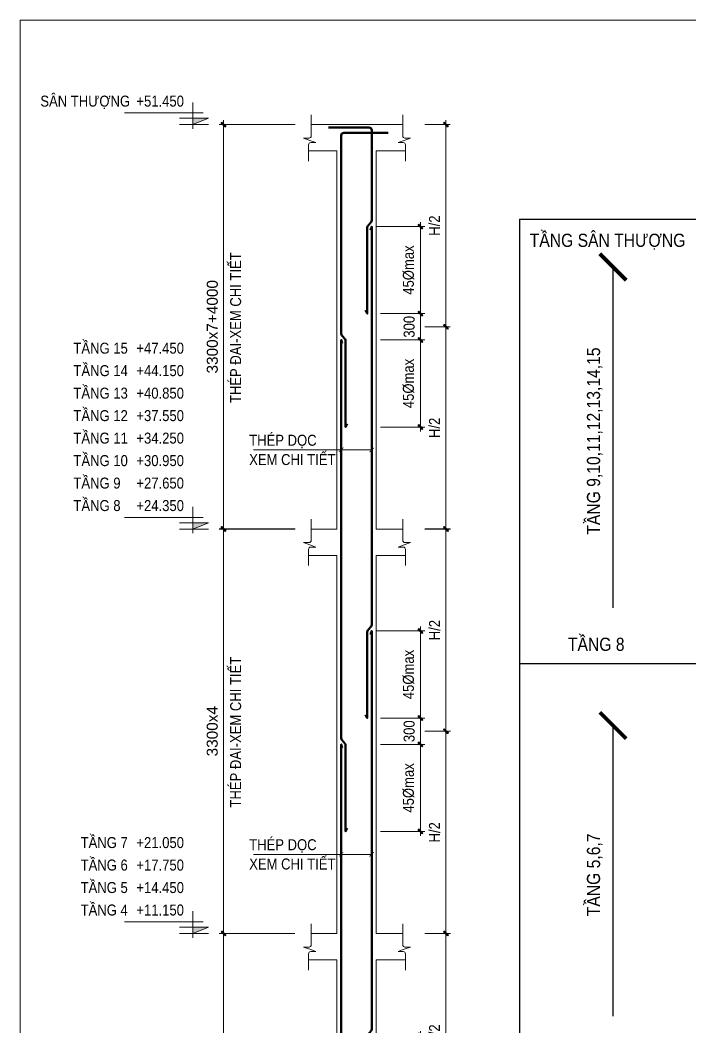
# Model space of a CAD drawing. Header units: millimetres. Extents: x -146909 to 4830753, y -683702 to -336947.
# Drawn here: x 4704989 to 4708797, y -440487 to -434762 of the extents above; entities that cross this region are included whole.
import ezdxf
from ezdxf.enums import TextEntityAlignment as Align
from ezdxf.xclip import XClip

# ---------------------------------------------------------------- set-up
doc = ezdxf.new("R2010")
doc.units = ezdxf.units.MM
doc.header["$MEASUREMENT"] = 0
doc.header["$XCLIPFRAME"] = 0
doc.layers.get('0').update_dxf_attribs({"lineweight": 9})
doc.layers.get('Defpoints').update_dxf_attribs({"color": 10, "lineweight": 0})
for name, color, linetype, lineweight in [('Ap0314_Kh', 253, 'Continuous', 15), ('Ap0315_FL', 145, 'Continuous', 13), ('chunho.q', 1, 'Continuous', 13), ('CTHEP', 4, 'Continuous', 50), ('DBAO', 2, 'Continuous', 13), ('HATCH', 8, 'Continuous', 9), ('KTH', 154, 'Continuous', 9), ('STICK', 1, 'Continuous', 9)]:
    doc.layers.add(name, color=color, linetype=linetype, lineweight=lineweight)
doc.layers.add('DM', color=1, linetype='Continuous')
doc.layers.add('TBL', color=1, linetype='Continuous')
doc.styles.add('Ap_vn_vni.shx', font='vn_vni.shx', dxfattribs={"width": 0.8})
doc.styles.add('arial', font='arial.ttf', dxfattribs={"width": 0.85})
doc.dimstyles.new('Ap_Model', dxfattribs={"dimscale": 100, "dimtxt": 2.5, "dimasz": 1, "dimexe": 1, "dimexo": 1, "dimgap": 1, "dimtad": 1, "dimdec": 0, "dimzin": 3, "dimdsep": 46, "dimtxsty": 'Ap_vn_vni.shx', "dimblk": 'ARCHTICK', "dimcen": 1, "dimdle": 1, "dimclrd": 256, "dimclre": 256, "dimclrt": 7, "dimazin": 2, "dimtfac": 100, "dimtdec": 0, "dimtix": 1, "dimtmove": 2, "dimatfit": 2, "dimldrblk": 'OPEN30', "dimfxl": 1, "dimtolj": 1, "dimtzin": 0, "dimlwd": -1, "dimlwe": -1, "dimarcsym": 0})
doc.dimstyles.new('TTP-50', dxfattribs={"dimscale": 50, "dimtxt": 2.5, "dimasz": 1, "dimexe": 1, "dimexo": 1, "dimgap": 0.09, "dimtad": 0, "dimdec": 4, "dimzin": 9, "dimdsep": 46, "dimtxsty": 'arial', "dimblk": 'Stick', "dimcen": 0.09, "dimdle": 1.5, "dimclrd": 256, "dimclre": 256, "dimclrt": 1, "dimadec": 0, "dimazin": 0, "dimtfac": 1, "dimtdec": 4, "dimtmove": 0, "dimatfit": 3, "dimldrblk": 'ARCHTICK', "dimfxl": 1, "dimtvp": 1, "dimtolj": 1, "dimtzin": 0, "dimarcsym": 0})

# ---------------------------------------------------------------- blocks, each defined once
blk = doc.blocks.new('Stick')
at = {"layer": 'STICK'}
h = blk.add_hatch(color=256, dxfattribs=at)
edge = h.paths.add_edge_path()
edge.add_line((0.3, 0.5), (-0.5, -0.3))
edge.add_arc((-0.4, -0.4), 0.141, 135, 315)
edge.add_line((-0.3, -0.5), (0.5, 0.3))
edge.add_arc((0.4, 0.4), 0.141, 315, 495)
blk.add_line((1, 0), (-1, 0), dxfattribs=at)
blk.add_lwpolyline([(0.3, 0.5), (-0.5, -0.3, 1), (-0.3, -0.5), (0.5, 0.3, 1), (0.3, 0.5, 1)], format="xyb", dxfattribs=at)
blk = doc.blocks.new('*D133')
at = {"layer": 'Defpoints', "color": 0, "transparency": 16777216}
for p in [(-425, 4600), (-425, 0), (-1287, 0)]:
    blk.add_point(p, dxfattribs=at)
at = {"layer": 'KTH', "lineweight": -2, "transparency": 16777216}
for p, q in [((-475, 4600), (-1337, 4600)), ((-1287, 4550), (-1287, 50)), ((-475, 0), (-1337, 0))]:
    blk.add_line(p, q, dxfattribs=at)
at = {"layer": 'KTH', "lineweight": -2, "transparency": 16777216, "xscale": 50, "yscale": 50, "zscale": 50}
for p, rotation in [((-1287, 4600), 90), ((-1287, 0), 270)]:
    blk.add_blockref('Stick', p, dxfattribs=dict(at, rotation=rotation))
at = {"layer": 'KTH', "color": 1, "transparency": 16777216, "insert": (-1415, 2300), "char_height": 125, "attachment_point": 5, "rotation": 90, "style": 'arial'}
blk.add_mtext('\\A1;{\\W1;3300x4}', dxfattribs=at)
blk = doc.blocks.new('_ArchTick')
at = {"color": 0, "linetype": 'ByBlock', "const_width": 0.15}
blk.add_lwpolyline([(-0.5, -0.5), (0.5, 0.5)], dxfattribs=at)
blk = doc.blocks.new('*D134')
at = {"layer": 'Defpoints', "color": 0, "transparency": 16777216}
for p in [(952, 2300), (1242, 2300), (952, 0)]:
    blk.add_point(p, dxfattribs=at)
at = {"layer": 'KTH', "lineweight": -2, "transparency": 16777216}
for p, q in [((1002, 2300), (1292, 2300)), ((1242, 50), (1242, 2250)), ((1002, 0), (1292, 0))]:
    blk.add_line(p, q, dxfattribs=at)
at = {"layer": 'KTH', "lineweight": -2, "transparency": 16777216, "xscale": 50, "yscale": 50, "zscale": 50}
for p, rotation in [((1242, 2300), 90), ((1242, 0), 270)]:
    blk.add_blockref('Stick', p, dxfattribs=dict(at, rotation=rotation))
at = {"layer": 'KTH', "color": 1, "transparency": 16777216, "insert": (1113, 1150), "char_height": 125, "attachment_point": 5, "rotation": 90, "style": 'arial'}
blk.add_mtext('\\A1;H/2', dxfattribs=at)
blk = doc.blocks.new('*D135')
at = {"layer": 'Defpoints', "color": 0, "transparency": 16777216}
for p in [(952, 4600), (1242, 4600), (952, 2300)]:
    blk.add_point(p, dxfattribs=at)
at = {"layer": 'KTH', "lineweight": -2, "transparency": 16777216}
for p, q in [((1002, 4600), (1292, 4600)), ((1242, 2350), (1242, 4550)), ((1002, 2300), (1292, 2300))]:
    blk.add_line(p, q, dxfattribs=at)
at = {"layer": 'KTH', "lineweight": -2, "transparency": 16777216, "xscale": 50, "yscale": 50, "zscale": 50}
for p, rotation in [((1242, 4600), 90), ((1242, 2300), 270)]:
    blk.add_blockref('Stick', p, dxfattribs=dict(at, rotation=rotation))
at = {"layer": 'KTH', "color": 1, "transparency": 16777216, "insert": (1113, 3450), "char_height": 125, "attachment_point": 5, "rotation": 90, "style": 'arial'}
blk.add_mtext('\\A1;H/2', dxfattribs=at)
blk = doc.blocks.new('*D136')
at = {"layer": 'Defpoints', "color": 0, "transparency": 16777216}
for p in [(448, 2150), (448, 1160), (952, 1160)]:
    blk.add_point(p, dxfattribs=at)
at = {"layer": 'KTH', "lineweight": -2, "transparency": 16777216}
for p, q in [((498, 2150), (1002, 2150)), ((952, 2100), (952, 1210)), ((498, 1160), (1002, 1160))]:
    blk.add_line(p, q, dxfattribs=at)
at = {"layer": 'KTH', "lineweight": -2, "transparency": 16777216, "xscale": 50, "yscale": 50, "zscale": 50}
for p, rotation in [((952, 2150), 90), ((952, 1160), 270)]:
    blk.add_blockref('Stick', p, dxfattribs=dict(at, rotation=rotation))
at = {"layer": 'KTH', "color": 1, "transparency": 16777216, "insert": (817, 1655), "char_height": 125, "attachment_point": 5, "rotation": 90, "style": 'arial'}
blk.add_mtext('\\A1;45%%Cmax', dxfattribs=at)
blk = doc.blocks.new('*D137')
at = {"layer": 'Defpoints', "color": 0, "transparency": 16777216}
for p in [(397, 3440), (952, 3440), (448, 2450)]:
    blk.add_point(p, dxfattribs=at)
at = {"layer": 'KTH', "lineweight": -2, "transparency": 16777216}
for p, q in [((447, 3440), (1002, 3440)), ((952, 2500), (952, 3390)), ((498, 2450), (1002, 2450))]:
    blk.add_line(p, q, dxfattribs=at)
at = {"layer": 'KTH', "lineweight": -2, "transparency": 16777216, "xscale": 50, "yscale": 50, "zscale": 50}
for p, rotation in [((952, 3440), 90), ((952, 2450), 270)]:
    blk.add_blockref('Stick', p, dxfattribs=dict(at, rotation=rotation))
at = {"layer": 'KTH', "color": 1, "transparency": 16777216, "insert": (817, 2945), "char_height": 125, "attachment_point": 5, "rotation": 90, "style": 'arial'}
blk.add_mtext('\\A1;45%%Cmax', dxfattribs=at)
blk = doc.blocks.new('*D138')
at = {"layer": 'Defpoints', "color": 0, "transparency": 16777216}
for p in [(448, 2450), (448, 2150), (952, 2150)]:
    blk.add_point(p, dxfattribs=at)
at = {"layer": 'KTH', "lineweight": -2, "transparency": 16777216}
for p, q in [((498, 2450), (1002, 2450)), ((952, 2400), (952, 2200)), ((498, 2150), (1002, 2150))]:
    blk.add_line(p, q, dxfattribs=at)
at = {"layer": 'KTH', "lineweight": -2, "transparency": 16777216, "xscale": 50, "yscale": 50, "zscale": 50}
for p, rotation in [((952, 2450), 90), ((952, 2150), 270)]:
    blk.add_blockref('Stick', p, dxfattribs=dict(at, rotation=rotation))
at = {"layer": 'KTH', "color": 1, "transparency": 16777216, "insert": (824, 2300), "char_height": 125, "attachment_point": 5, "rotation": 90, "style": 'arial'}
blk.add_mtext('\\A1;300', dxfattribs=at)
blk = doc.blocks.new('SZDFDG')
at = {"layer": 'DBAO'}
for p, q in [((0, -48), (0, 252)), ((120, 132), (-775, 132)), ((180, 72), (-150, 72)), ((180, 0), (-150, 0)), ((0, 0), (180, 72))]:
    blk.add_line(p, q, dxfattribs=at)
at = {"layer": 'HATCH'}
blk.add_solid([(0, 0), (180, 72), (0, 72)], dxfattribs=at)
blk = doc.blocks.new('*D139')
at = {"layer": 'Defpoints', "color": 0, "transparency": 16777216}
for p in [(-425, 4600), (-425, 0), (-1287, 0)]:
    blk.add_point(p, dxfattribs=at)
at = {"layer": 'KTH', "lineweight": -2, "transparency": 16777216}
for p, q in [((-475, 4600), (-1337, 4600)), ((-1287, 4550), (-1287, 50)), ((-475, 0), (-1337, 0))]:
    blk.add_line(p, q, dxfattribs=at)
at = {"layer": 'KTH', "lineweight": -2, "transparency": 16777216, "xscale": 50, "yscale": 50, "zscale": 50}
for p, rotation in [((-1287, 4600), 90), ((-1287, 0), 270)]:
    blk.add_blockref('Stick', p, dxfattribs=dict(at, rotation=rotation))
at = {"layer": 'KTH', "color": 1, "transparency": 16777216, "insert": (-1415, 2300), "char_height": 125, "attachment_point": 5, "rotation": 90, "style": 'arial'}
blk.add_mtext('\\A1;{\\W1;3400+3300x2}', dxfattribs=at)
blk = doc.blocks.new('*D140')
at = {"layer": 'Defpoints', "color": 0, "transparency": 16777216}
for p in [(952, 2300), (1242, 2300), (952, 0)]:
    blk.add_point(p, dxfattribs=at)
at = {"layer": 'KTH', "lineweight": -2, "transparency": 16777216}
for p, q in [((1002, 2300), (1292, 2300)), ((1242, 50), (1242, 2250)), ((1002, 0), (1292, 0))]:
    blk.add_line(p, q, dxfattribs=at)
at = {"layer": 'KTH', "lineweight": -2, "transparency": 16777216, "xscale": 50, "yscale": 50, "zscale": 50}
for p, rotation in [((1242, 2300), 90), ((1242, 0), 270)]:
    blk.add_blockref('Stick', p, dxfattribs=dict(at, rotation=rotation))
at = {"layer": 'KTH', "color": 1, "transparency": 16777216, "insert": (1113, 1150), "char_height": 125, "attachment_point": 5, "rotation": 90, "style": 'arial'}
blk.add_mtext('\\A1;H/2', dxfattribs=at)
blk = doc.blocks.new('*D141')
at = {"layer": 'Defpoints', "color": 0, "transparency": 16777216}
for p in [(952, 4600), (1242, 4600), (952, 2300)]:
    blk.add_point(p, dxfattribs=at)
at = {"layer": 'KTH', "lineweight": -2, "transparency": 16777216}
for p, q in [((1002, 4600), (1292, 4600)), ((1242, 2350), (1242, 4550)), ((1002, 2300), (1292, 2300))]:
    blk.add_line(p, q, dxfattribs=at)
at = {"layer": 'KTH', "lineweight": -2, "transparency": 16777216, "xscale": 50, "yscale": 50, "zscale": 50}
for p, rotation in [((1242, 4600), 90), ((1242, 2300), 270)]:
    blk.add_blockref('Stick', p, dxfattribs=dict(at, rotation=rotation))
at = {"layer": 'KTH', "color": 1, "transparency": 16777216, "insert": (1113, 3450), "char_height": 125, "attachment_point": 5, "rotation": 90, "style": 'arial'}
blk.add_mtext('\\A1;H/2', dxfattribs=at)
blk = doc.blocks.new('*D142')
at = {"layer": 'Defpoints', "color": 0, "transparency": 16777216}
for p in [(448, 2150), (448, 1160), (952, 1160)]:
    blk.add_point(p, dxfattribs=at)
at = {"layer": 'KTH', "lineweight": -2, "transparency": 16777216}
for p, q in [((498, 2150), (1002, 2150)), ((952, 2100), (952, 1210)), ((498, 1160), (1002, 1160))]:
    blk.add_line(p, q, dxfattribs=at)
at = {"layer": 'KTH', "lineweight": -2, "transparency": 16777216, "xscale": 50, "yscale": 50, "zscale": 50}
for p, rotation in [((952, 2150), 90), ((952, 1160), 270)]:
    blk.add_blockref('Stick', p, dxfattribs=dict(at, rotation=rotation))
at = {"layer": 'KTH', "color": 1, "transparency": 16777216, "insert": (817, 1655), "char_height": 125, "attachment_point": 5, "rotation": 90, "style": 'arial'}
blk.add_mtext('\\A1;45%%Cmax', dxfattribs=at)
blk = doc.blocks.new('*D143')
at = {"layer": 'Defpoints', "color": 0, "transparency": 16777216}
for p in [(397, 3440), (952, 3440), (448, 2450)]:
    blk.add_point(p, dxfattribs=at)
at = {"layer": 'KTH', "lineweight": -2, "transparency": 16777216}
for p, q in [((447, 3440), (1002, 3440)), ((952, 2500), (952, 3390)), ((498, 2450), (1002, 2450))]:
    blk.add_line(p, q, dxfattribs=at)
at = {"layer": 'KTH', "lineweight": -2, "transparency": 16777216, "xscale": 50, "yscale": 50, "zscale": 50}
for p, rotation in [((952, 3440), 90), ((952, 2450), 270)]:
    blk.add_blockref('Stick', p, dxfattribs=dict(at, rotation=rotation))
at = {"layer": 'KTH', "color": 1, "transparency": 16777216, "insert": (817, 2945), "char_height": 125, "attachment_point": 5, "rotation": 90, "style": 'arial'}
blk.add_mtext('\\A1;45%%Cmax', dxfattribs=at)
blk = doc.blocks.new('*D144')
at = {"layer": 'Defpoints', "color": 0, "transparency": 16777216}
for p in [(448, 2450), (448, 2150), (952, 2150)]:
    blk.add_point(p, dxfattribs=at)
at = {"layer": 'KTH', "lineweight": -2, "transparency": 16777216}
for p, q in [((498, 2450), (1002, 2450)), ((952, 2400), (952, 2200)), ((498, 2150), (1002, 2150))]:
    blk.add_line(p, q, dxfattribs=at)
at = {"layer": 'KTH', "lineweight": -2, "transparency": 16777216, "xscale": 50, "yscale": 50, "zscale": 50}
for p, rotation in [((952, 2450), 90), ((952, 2150), 270)]:
    blk.add_blockref('Stick', p, dxfattribs=dict(at, rotation=rotation))
at = {"layer": 'KTH', "color": 1, "transparency": 16777216, "insert": (824, 2300), "char_height": 125, "attachment_point": 5, "rotation": 90, "style": 'arial'}
blk.add_mtext('\\A1;300', dxfattribs=at)
blk = doc.blocks.new('*D827')
at = {"layer": 'Defpoints', "color": 0, "transparency": 16777216}
for p in [(-1356, 20180), (-2219, 15580), (-1356, 15580)]:
    blk.add_point(p, dxfattribs=at)
at = {"layer": 'KTH', "lineweight": -2, "transparency": 16777216}
for p, q in [((-1406, 20180), (-2269, 20180)), ((-2219, 20130), (-2219, 15630)), ((-1406, 15580), (-2269, 15580))]:
    blk.add_line(p, q, dxfattribs=at)
at = {"layer": 'KTH', "lineweight": -2, "transparency": 16777216, "xscale": 50, "yscale": 50, "zscale": 50}
for p, rotation in [((-2219, 20180), 90), ((-2219, 15580), 270)]:
    blk.add_blockref('Stick', p, dxfattribs=dict(at, rotation=rotation))
at = {"layer": 'KTH', "color": 1, "transparency": 16777216, "insert": (-2346, 17880), "char_height": 125, "attachment_point": 5, "rotation": 90, "style": 'arial'}
blk.add_mtext('\\A1;{\\W1;3300x7+4000}', dxfattribs=at)
blk = doc.blocks.new('*D828')
at = {"layer": 'Defpoints', "color": 0, "transparency": 16777216}
for p in [(20, 17880), (310, 17880), (20, 15580)]:
    blk.add_point(p, dxfattribs=at)
at = {"layer": 'KTH', "lineweight": -2, "transparency": 16777216}
for p, q in [((70, 17880), (360, 17880)), ((310, 15630), (310, 17830)), ((70, 15580), (360, 15580))]:
    blk.add_line(p, q, dxfattribs=at)
at = {"layer": 'KTH', "lineweight": -2, "transparency": 16777216, "xscale": 50, "yscale": 50, "zscale": 50}
for p, rotation in [((310, 17880), 90), ((310, 15580), 270)]:
    blk.add_blockref('Stick', p, dxfattribs=dict(at, rotation=rotation))
at = {"layer": 'KTH', "color": 1, "transparency": 16777216, "insert": (181, 16730), "char_height": 125, "attachment_point": 5, "rotation": 90, "style": 'arial'}
blk.add_mtext('\\A1;H/2', dxfattribs=at)
blk = doc.blocks.new('*D829')
at = {"layer": 'Defpoints', "color": 0, "transparency": 16777216}
for p in [(20, 20180), (310, 20180), (20, 17880)]:
    blk.add_point(p, dxfattribs=at)
at = {"layer": 'KTH', "lineweight": -2, "transparency": 16777216}
for p, q in [((70, 20180), (360, 20180)), ((310, 17930), (310, 20130)), ((70, 17880), (360, 17880))]:
    blk.add_line(p, q, dxfattribs=at)
at = {"layer": 'KTH', "lineweight": -2, "transparency": 16777216, "xscale": 50, "yscale": 50, "zscale": 50}
for p, rotation in [((310, 20180), 90), ((310, 17880), 270)]:
    blk.add_blockref('Stick', p, dxfattribs=dict(at, rotation=rotation))
at = {"layer": 'KTH', "color": 1, "transparency": 16777216, "insert": (181, 19030), "char_height": 125, "attachment_point": 5, "rotation": 90, "style": 'arial'}
blk.add_mtext('\\A1;H/2', dxfattribs=at)
blk = doc.blocks.new('*D830')
at = {"layer": 'Defpoints', "color": 0, "transparency": 16777216}
for p in [(-484, 17730), (-484, 16740), (20, 16740)]:
    blk.add_point(p, dxfattribs=at)
at = {"layer": 'KTH', "lineweight": -2, "transparency": 16777216}
for p, q in [((-434, 17730), (70, 17730)), ((20, 17680), (20, 16790)), ((-434, 16740), (70, 16740))]:
    blk.add_line(p, q, dxfattribs=at)
at = {"layer": 'KTH', "lineweight": -2, "transparency": 16777216, "xscale": 50, "yscale": 50, "zscale": 50}
for p, rotation in [((20, 17730), 90), ((20, 16740), 270)]:
    blk.add_blockref('Stick', p, dxfattribs=dict(at, rotation=rotation))
at = {"layer": 'KTH', "color": 1, "transparency": 16777216, "insert": (-115, 17235), "char_height": 125, "attachment_point": 5, "rotation": 90, "style": 'arial'}
blk.add_mtext('\\A1;45%%Cmax', dxfattribs=at)
blk = doc.blocks.new('*D831')
at = {"layer": 'Defpoints', "color": 0, "transparency": 16777216}
for p in [(-534, 19020), (20, 19020), (-484, 18030)]:
    blk.add_point(p, dxfattribs=at)
at = {"layer": 'KTH', "lineweight": -2, "transparency": 16777216}
for p, q in [((-484, 19020), (70, 19020)), ((20, 18080), (20, 18970)), ((-434, 18030), (70, 18030))]:
    blk.add_line(p, q, dxfattribs=at)
at = {"layer": 'KTH', "lineweight": -2, "transparency": 16777216, "xscale": 50, "yscale": 50, "zscale": 50}
for p, rotation in [((20, 19020), 90), ((20, 18030), 270)]:
    blk.add_blockref('Stick', p, dxfattribs=dict(at, rotation=rotation))
at = {"layer": 'KTH', "color": 1, "transparency": 16777216, "insert": (-115, 18525), "char_height": 125, "attachment_point": 5, "rotation": 90, "style": 'arial'}
blk.add_mtext('\\A1;45%%Cmax', dxfattribs=at)
blk = doc.blocks.new('*D832')
at = {"layer": 'Defpoints', "color": 0, "transparency": 16777216}
for p in [(-484, 18030), (-484, 17730), (20, 17730)]:
    blk.add_point(p, dxfattribs=at)
at = {"layer": 'KTH', "lineweight": -2, "transparency": 16777216}
for p, q in [((-434, 18030), (70, 18030)), ((20, 17980), (20, 17780)), ((-434, 17730), (70, 17730))]:
    blk.add_line(p, q, dxfattribs=at)
at = {"layer": 'KTH', "lineweight": -2, "transparency": 16777216, "xscale": 50, "yscale": 50, "zscale": 50}
for p, rotation in [((20, 18030), 90), ((20, 17730), 270)]:
    blk.add_blockref('Stick', p, dxfattribs=dict(at, rotation=rotation))
at = {"layer": 'KTH', "color": 1, "transparency": 16777216, "insert": (-108, 17880), "char_height": 125, "attachment_point": 5, "rotation": 90, "style": 'arial'}
blk.add_mtext('\\A1;300', dxfattribs=at)
blk = doc.blocks.new('MC 4-8')
at = {"layer": 'Ap0314_Kh'}
for points in [[(-319.91798, 4183.06887), (-319.91798, 4369.52893, -0.4142135624), (-294.91798, 4394.52893), (-235.98547, 4394.52893), (-306.58991, 4420.14984), (-377.19435, 4445.77074), (-314.91798, 4445.77074, 0.4142135624), (-289.91798, 4470.77074), (-289.91798, 4711.23647)], [(781.24606, 4183.06887), (781.24606, 4369.52893, 0.4142135624), (756.24606, 4394.52893), (697.31354, 4394.52893), (767.91798, 4420.14984), (838.52242, 4445.77074), (776.24606, 4445.77074, -0.4142135624), (751.24606, 4470.77074), (751.24606, 4711.23647)]]:
    blk.add_lwpolyline(points, format="xyb", dxfattribs=at)
at = {"layer": 'CTHEP', "ltscale": 0.02}
for points in [[(119.43714, 1197.15407), (101.13953, 1160), (101.12191, 2139.03118, 0.1768389138), (94.06456, 2158.36029), (57.62711, 2201.60847, -0.1768435065), (50.56976, 2220.9381), (50.56976, 4599.96989), (50.56976, 4599.96989)], [(328.56077, 2487.13902), (346.85839, 2449.98495), (346.85707, 3429.05171, -0.1769016467), (353.91871, 3448.38654), (390.36859, 3491.62999, 0.1769007594), (397.43024, 3510.96472), (397.43024, 4599.96989), (397.43024, 4599.96989)]]:
    blk.add_lwpolyline(points, format="xyb", dxfattribs=at)
for points in [[(397.43024, 0), (397.43024, 3440), (382.57149, 3400.48024)], [(50.56976, 0), (50.56976, 2149.98495), (60.87351, 2110.46519)]]:
    blk.add_lwpolyline(points, dxfattribs=at)
at = {"layer": 'DBAO'}
for p, q in [((-289.91798, 4599.96989), (0, 4599.96989)), ((751.24606, 4599.96989), (448, 4599.96989)), ((-319.91798, 4299.96989), (0, 4299.96989)), ((0, 4299.96989), (0, 0)), ((448, 4299.96989), (448, 0)), ((781.24606, 4299.96989), (448, 4299.96989))]:
    blk.add_line(p, q, dxfattribs=at)
at = {"layer": 'KTH'}
blk.add_blockref('SZDFDG', (-1637.3702, 0), dxfattribs=at)
at = {"layer": 'chunho.q', "lineweight": 18, "style": 'arial', "width": 0.85}
blk.add_text('THÉP ĐAI-XEM CHI TIẾT ', height=125, rotation=90, dxfattribs=at).set_placement((-1087.09319, 1432.16481))
at = {"layer": 'chunho.q', "color": 51, "style": 'arial', "width": 0.85}
for s, p in [('TẦNG 7', (-2912.14528, 971.23026)), ('TẦNG 6', (-2912.14528, 715.48684)), ('TẦNG 5', (-2912.14528, 459.74342)), ('TẦNG 4', (-2912.14528, 204))]:
    blk.add_text(s, height=125, dxfattribs=at).set_placement(p)
at = {"layer": 'chunho.q', "color": 1, "style": 'arial', "width": 0.85}
for s, p in [('+21.050', (-1737.23539, 971.23026)), ('+17.750', (-1737.23539, 715.48684)), ('+14.450', (-1737.23539, 459.74342)), ('+11.150', (-1737.23539, 204))]:
    blk.add_text(s, height=125, dxfattribs=at).set_placement(p, align=Align.RIGHT)
for s, p in [('THÉP DỌC', (-995.54581, 946.93827)), ('XEM CHI TIẾT', (-995.54581, 727.27239))]:
    blk.add_text(s, height=125, dxfattribs=at).set_placement(p)
at = {"layer": 'KTH'}
for base, p1, p2, angle, text, picture, middle in [((-1286.84507, 0), (-424.66696, 4599.96989), (-424.66696, 0), 270, '{\\W1;3300x4}', '*D133', (-1414.57358, 2299.98495)), ((1242.06169, 4599.96989), (951.77842, 2299.98495), (951.77842, 4599.96989), 90, 'H/2', '*D135', (1112.79839, 3449.97742)), ((951.77842, 3440), (448, 2449.98495), (397.43024, 3440), 90, '45%%Cmax', '*D137', (817.14336, 2944.99247)), ((1242.06169, 2299.98495), (951.77842, 0), (951.77842, 2299.98495), 90, 'H/2', '*D134', (1112.79839, 1149.99247)), ((951.77842, 1160), (448, 2149.98495), (448, 1160), 90, '45%%Cmax', '*D136', (817.14336, 1654.99247))]:
    dim = blk.add_linear_dim(base=base, p1=p1, p2=p2, angle=angle, text=text, dimstyle='TTP-50', dxfattribs=at)
    dim.commit()
    dim.dimension.update_dxf_attribs({"geometry": picture, "text_midpoint": middle})
dim = blk.add_linear_dim(base=(951.77842, 2149.98495), p1=(448, 2449.98495), p2=(448, 2149.98495), angle=90, dimstyle='TTP-50', dxfattribs=at)
dim.commit()
dim.dimension.update_dxf_attribs({"geometry": '*D138', "text_midpoint": (824.04991, 2299.98495)})
at = {"layer": 'Ap0315_FL'}
for points in [[(397.43024, 899.81205), (-944.78449, 899.81205)], [(50.56976, 899.81205), (-944.78449, 899.81205)]]:
    blk.add_leader(points, dimstyle='Ap_Model', override={"dimasz": 0.5, "dimgap": 1, "dimtad": 0, "dimldrblk": 'ArchTick'}, dxfattribs=at)
blk = doc.blocks.new('MC 1-4')
at = {"layer": 'Ap0314_Kh'}
for points in [[(-319.91798, 4183.06887), (-319.91798, 4369.52893, -0.4142135624), (-294.91798, 4394.52893), (-235.98547, 4394.52893), (-306.58991, 4420.14984), (-377.19435, 4445.77074), (-314.91798, 4445.77074, 0.4142135624), (-289.91798, 4470.77074), (-289.91798, 4711.23647)], [(781.24606, 4183.06887), (781.24606, 4369.52893, 0.4142135624), (756.24606, 4394.52893), (697.31354, 4394.52893), (767.91798, 4420.14984), (838.52242, 4445.77074), (776.24606, 4445.77074, -0.4142135624), (751.24606, 4470.77074), (751.24606, 4711.23647)]]:
    blk.add_lwpolyline(points, format="xyb", dxfattribs=at)
at = {"layer": 'CTHEP', "ltscale": 0.02}
for points in [[(119.43714, 1197.15407), (101.13953, 1160), (101.12191, 2139.03118, 0.1768389138), (94.06456, 2158.36029), (57.62711, 2201.60847, -0.1768435065), (50.56976, 2220.9381), (50.56976, 4599.96989), (50.56976, 4599.96989)], [(328.56077, 2487.13902), (346.85839, 2449.98495), (346.85707, 3429.05171, -0.1769016467), (353.91871, 3448.38654), (390.36859, 3491.62999, 0.1769007594), (397.43024, 3510.96472), (397.43024, 4599.96989), (397.43024, 4599.96989)]]:
    blk.add_lwpolyline(points, format="xyb", dxfattribs=at)
for points in [[(397.43024, 0), (397.43024, 3440), (382.57149, 3400.48024)], [(50.56976, 0), (50.56976, 2149.98495), (60.87351, 2110.46519)]]:
    blk.add_lwpolyline(points, dxfattribs=at)
at = {"layer": 'DBAO'}
for p, q in [((-289.91798, 4599.96989), (0, 4599.96989)), ((751.24606, 4599.96989), (448, 4599.96989)), ((-319.91798, 4299.96989), (0, 4299.96989)), ((0, 4299.96989), (0, 0)), ((448, 4299.96989), (448, 0)), ((781.24606, 4299.96989), (448, 4299.96989))]:
    blk.add_line(p, q, dxfattribs=at)
at = {"layer": 'KTH'}
blk.add_blockref('SZDFDG', (-1637.3702, 0), dxfattribs=at)
at = {"layer": 'chunho.q', "lineweight": 18, "style": 'arial', "width": 0.85}
blk.add_text('THÉP ĐAI-XEM CHI TIẾT ', height=125, rotation=90, dxfattribs=at).set_placement((-1087.09319, 1432.16481))
at = {"layer": 'chunho.q', "color": 1, "style": 'arial', "width": 0.85}
for s, p in [('THÉP DỌC', (-995.54581, 946.93827)), ('XEM CHI TIẾT', (-995.54581, 727.27239))]:
    blk.add_text(s, height=125, dxfattribs=at).set_placement(p)
at = {"layer": 'chunho.q', "color": 51, "style": 'arial', "width": 0.85}
for s, p in [('TẦNG 3', (-2823.97721, 715.48684)), ('TẦNG 2', (-2823.97721, 459.74342)), ('TẦNG 1', (-2823.97721, 204))]:
    blk.add_text(s, height=125, dxfattribs=at).set_placement(p)
at = {"layer": 'chunho.q', "color": 1, "style": 'arial', "width": 0.85}
for s, p in [('+7.850', (-1737.23539, 715.48684)), ('+4.550', (-1737.23539, 459.74342)), ('+1.150', (-1737.23539, 204))]:
    blk.add_text(s, height=125, dxfattribs=at).set_placement(p, align=Align.RIGHT)
at = {"layer": 'KTH'}
for base, p1, p2, angle, text, picture, middle in [((-1286.84507, 0), (-424.66696, 4599.96989), (-424.66696, 0), 270, '{\\W1;3400+3300x2}', '*D139', (-1414.57358, 2299.98495)), ((1242.06169, 4599.96989), (951.77842, 2299.98495), (951.77842, 4599.96989), 90, 'H/2', '*D141', (1112.79839, 3449.97742)), ((951.77842, 3440), (448, 2449.98495), (397.43024, 3440), 90, '45%%Cmax', '*D143', (817.14336, 2944.99247)), ((1242.06169, 2299.98495), (951.77842, 0), (951.77842, 2299.98495), 90, 'H/2', '*D140', (1112.79839, 1149.99247)), ((951.77842, 1160), (448, 2149.98495), (448, 1160), 90, '45%%Cmax', '*D142', (817.14336, 1654.99247))]:
    dim = blk.add_linear_dim(base=base, p1=p1, p2=p2, angle=angle, text=text, dimstyle='TTP-50', dxfattribs=at)
    dim.commit()
    dim.dimension.update_dxf_attribs({"geometry": picture, "text_midpoint": middle})
dim = blk.add_linear_dim(base=(951.77842, 2149.98495), p1=(448, 2449.98495), p2=(448, 2149.98495), angle=90, dimstyle='TTP-50', dxfattribs=at)
dim.commit()
dim.dimension.update_dxf_attribs({"geometry": '*D144', "text_midpoint": (824.04991, 2299.98495)})
at = {"layer": 'Ap0315_FL'}
for points in [[(397.43024, 899.81205), (-944.78449, 899.81205)], [(50.56976, 899.81205), (-944.78449, 899.81205)]]:
    blk.add_leader(points, dimstyle='Ap_Model', override={"dimasz": 0.5, "dimgap": 1, "dimtad": 0, "dimldrblk": 'ArchTick'}, dxfattribs=at)
blk = doc.blocks.new('asfdsf')
at = {"layer": 'Ap0314_Kh'}
for points in [[(-1251.6964, 19762.96349), (-1251.6964, 19949.42355, -0.4142135624), (-1226.6964, 19974.42355), (-1167.76389, 19974.42355), (-1238.36833, 20000.04446), (-1308.97277, 20025.66536), (-1246.6964, 20025.66536, 0.4142135624), (-1221.6964, 20050.66536), (-1221.6964, 20291.13109)], [(-150.53236, 19762.96349), (-150.53236, 19949.42355, 0.4142135624), (-175.53236, 19974.42355), (-234.46488, 19974.42355), (-163.86044, 20000.04446), (-93.256, 20025.66536), (-155.53236, 20025.66536, -0.4142135624), (-180.53236, 20050.66536), (-180.53236, 20291.13109)]]:
    blk.add_lwpolyline(points, format="xyb", dxfattribs=at)
at = {"layer": 'CTHEP', "ltscale": 0.02}
for p, q in [((-564.34818, 20145.75759), (-1026.36774, 20145.75759)), ((-851.20866, 20085.75759), (-347.34323, 20085.75759))]:
    blk.add_line(p, q, dxfattribs=at)
for points in [[(-812.34128, 16777.04869), (-830.63889, 16739.89462), (-830.65651, 17718.9258, 0.1768389138), (-837.71386, 17738.2549), (-874.15131, 17781.50308, -0.1768435065), (-881.20866, 17800.83272), (-881.20866, 20055.75759)], [(-603.21765, 18067.03364), (-584.92003, 18029.87956), (-584.92135, 19008.94632, -0.1769016467), (-577.85971, 19028.28116), (-541.40983, 19071.5246, 0.1769007594), (-534.34818, 19090.85933), (-534.34818, 20115.75759)]]:
    blk.add_lwpolyline(points, format="xyb", dxfattribs=at)
for points in [[(-534.34818, 15579.89462), (-534.34818, 19019.89462), (-549.20693, 18980.37486)], [(-881.20866, 15579.89462), (-881.20866, 17729.87956), (-870.90491, 17690.35981)]]:
    blk.add_lwpolyline(points, dxfattribs=at)
for centre, start, end in [((-851.20866, 20055.75759), 90, 180), ((-564.34818, 20115.75759), 0, 90)]:
    blk.add_arc(centre, 30, start, end, dxfattribs=at)
at = {"layer": 'DBAO'}
for p, q in [((-1221.6964, 20179.86451), (-931.77842, 20179.86451)), ((-1221.6964, 20179.86451), (-931.77842, 20179.86451)), ((-180.53236, 20179.86451), (-931.77842, 20179.86451)), ((-180.53236, 20179.86451), (-483.77842, 20179.86451)), ((-1251.6964, 19879.86451), (-931.77842, 19879.86451)), ((-931.77842, 19879.86451), (-931.77842, 15579.89462)), ((-483.77842, 19879.86451), (-483.77842, 15579.89462)), ((-150.53236, 19879.86451), (-483.77842, 19879.86451))]:
    blk.add_line(p, q, dxfattribs=at)
at = {"layer": 'KTH'}
for name, p in [('SZDFDG', (-2569.14862, 20179.86451)), ('SZDFDG', (-2569.14862, 15579.89462)), ('MC 4-8', (-931.77842, 10979.92473)), ('MC 1-4', (-931.77842, 6379.95484))]:
    blk.add_blockref(name, p, dxfattribs=at)
at = {"layer": 'chunho.q', "color": 51, "style": 'arial', "width": 0.85}
for s, p in [('SÂN THƯỢNG', (-4302.07765, 20383.86451)), ('TẦNG 15', (-3925.76436, 17574.09856)), ('TẦNG 14', (-3925.76436, 17318.35514)), ('TẦNG 13', (-3925.76436, 17062.61172)), ('TẦNG 12', (-3925.76436, 16806.8683)), ('TẦNG 11', (-3925.76436, 16551.12488)), ('TẦNG 10', (-3925.76436, 16295.38146)), ('TẦNG 9', (-3925.76436, 16039.63804)), ('TẦNG 8', (-3925.76436, 15783.89462))]:
    blk.add_text(s, height=125, dxfattribs=at).set_placement(p)
at = {"layer": 'chunho.q', "color": 1, "style": 'arial', "width": 0.85}
for s, p in [('+51.450', (-2669.01381, 20383.86451)), ('+47.450', (-2669.01381, 17574.09856)), ('+44.150', (-2669.01381, 17318.35514)), ('+40.850', (-2669.01381, 17062.61172)), ('+37.550', (-2669.01381, 16806.8683)), ('+34.250', (-2669.01381, 16551.12488)), ('+30.950', (-2669.01381, 16295.38146)), ('+27.650', (-2669.01381, 16039.63804)), ('+24.350', (-2669.01381, 15783.89462))]:
    blk.add_text(s, height=125, dxfattribs=at).set_placement(p, align=Align.RIGHT)
at = {"layer": 'chunho.q', "lineweight": 18, "style": 'arial', "width": 0.85}
blk.add_text('THÉP ĐAI-XEM CHI TIẾT ', height=125, rotation=90, dxfattribs=at).set_placement((-2018.87161, 17012.05943))
at = {"layer": 'chunho.q', "color": 1, "style": 'arial', "width": 0.85}
for s, p in [('THÉP DỌC', (-1927.32423, 16526.83289)), ('XEM CHI TIẾT', (-1927.32423, 16307.167))]:
    blk.add_text(s, height=125, dxfattribs=at).set_placement(p)
at = {"layer": 'KTH'}
for base, p1, p2, angle, text, picture, middle in [((-2218.62349, 15579.89462), (-1356.44538, 20179.86451), (-1356.44538, 15579.89462), 270, '{\\W1;3300x7+4000}', '*D827', (-2346.352, 17879.87956)), ((310.28327, 20179.86451), (20, 17879.87956), (20, 20179.86451), 90, 'H/2', '*D829', (181.01997, 19029.87204)), ((20, 19019.89462), (-483.77842, 18029.87956), (-534.34818, 19019.89462), 90, '45%%Cmax', '*D831', (-114.63506, 18524.88709)), ((310.28327, 17879.87956), (20, 15579.89462), (20, 17879.87956), 90, 'H/2', '*D828', (181.01997, 16729.88709)), ((20, 16739.89462), (-483.77842, 17729.87956), (-483.77842, 16739.89462), 90, '45%%Cmax', '*D830', (-114.63506, 17234.88709))]:
    dim = blk.add_linear_dim(base=base, p1=p1, p2=p2, angle=angle, text=text, dimstyle='TTP-50', dxfattribs=at)
    dim.commit()
    dim.dimension.update_dxf_attribs({"geometry": picture, "text_midpoint": middle})
dim = blk.add_linear_dim(base=(20, 17729.87956), p1=(-483.77842, 18029.87956), p2=(-483.77842, 17729.87956), angle=90, dimstyle='TTP-50', dxfattribs=at)
dim.commit()
dim.dimension.update_dxf_attribs({"geometry": '*D832', "text_midpoint": (-107.72851, 17879.87956)})
at = {"layer": 'Ap0315_FL'}
for points in [[(-534.34818, 16479.70667), (-1876.56291, 16479.70667)], [(-881.20866, 16479.70667), (-1876.56291, 16479.70667)]]:
    blk.add_leader(points, dimstyle='Ap_Model', override={"dimasz": 0.5, "dimgap": 1, "dimtad": 0, "dimldrblk": 'ArchTick'}, dxfattribs=at)

msp = doc.modelspace()

# ---------------------------------------------------------------- linework, layer by layer
at = {"layer": 'DBAO', "color": 1}
msp.add_lwpolyline([(4721739.49945, -448761.98892), (4704989.49945, -448761.98892), (4704989.49945, -434761.98892), (4721739.49945, -434761.98892)], close=True, dxfattribs=at)
at = {"layer": 'TBL'}
for p, q in [((4707829.55295, -435893.12992), (4707829.55295, -446803.86087)), ((4707829.55295, -435893.12992), (4721412.56684, -435893.12992)), ((4707829.55295, -438420.81266), (4721412.56684, -438420.81266))]:
    msp.add_line(p, q, dxfattribs=at)

# ---------------------------------------------------------------- block references
at = {"layer": 'KTH'}
ref = msp.add_blockref('asfdsf', (4707255.39747, -445445.72259), dxfattribs=dict(at, xscale=0.5, yscale=0.5, zscale=0.5))
XClip(ref).set_block_clipping_path([(-5912.6241037622, -6632.5326743067), (1940.7824054919, 20710.3701414976)])

# ---------------------------------------------------------------- texts
at = {"layer": 'chunho.q', "color": 1, "style": 'arial', "width": 0.85}
for s, p in [('TẦNG SÂN THƯỢNG', (4707887.04035, -436051.48119)), ('TẦNG 8', (4708104.19794, -438348.81266))]:
    msp.add_text(s, height=75, dxfattribs=at).set_placement(p)
for s, p in [('TẦNG 9,10,11,12,13,14,15', (4708286.88534, -437687.81794)), ('TẦNG 5,6,7', (4708286.88534, -439857.53111))]:
    msp.add_text(s, height=75, rotation=90, dxfattribs=at).set_placement(p)

# ---------------------------------------------------------------- leaders
at = {"layer": 'DM'}
for points in [[(4708360.11602, -436165.83949), (4708360.11602, -438104.91548)], [(4708360.11602, -438773.18164), (4708360.11602, -440425.35162)]]:
    msp.add_leader(points, dimstyle='TTP-50', override={"dimasz": 3, "dimgap": 0.09, "dimtad": 0}, dxfattribs=at)

doc.saveas('drawing.dxf')
